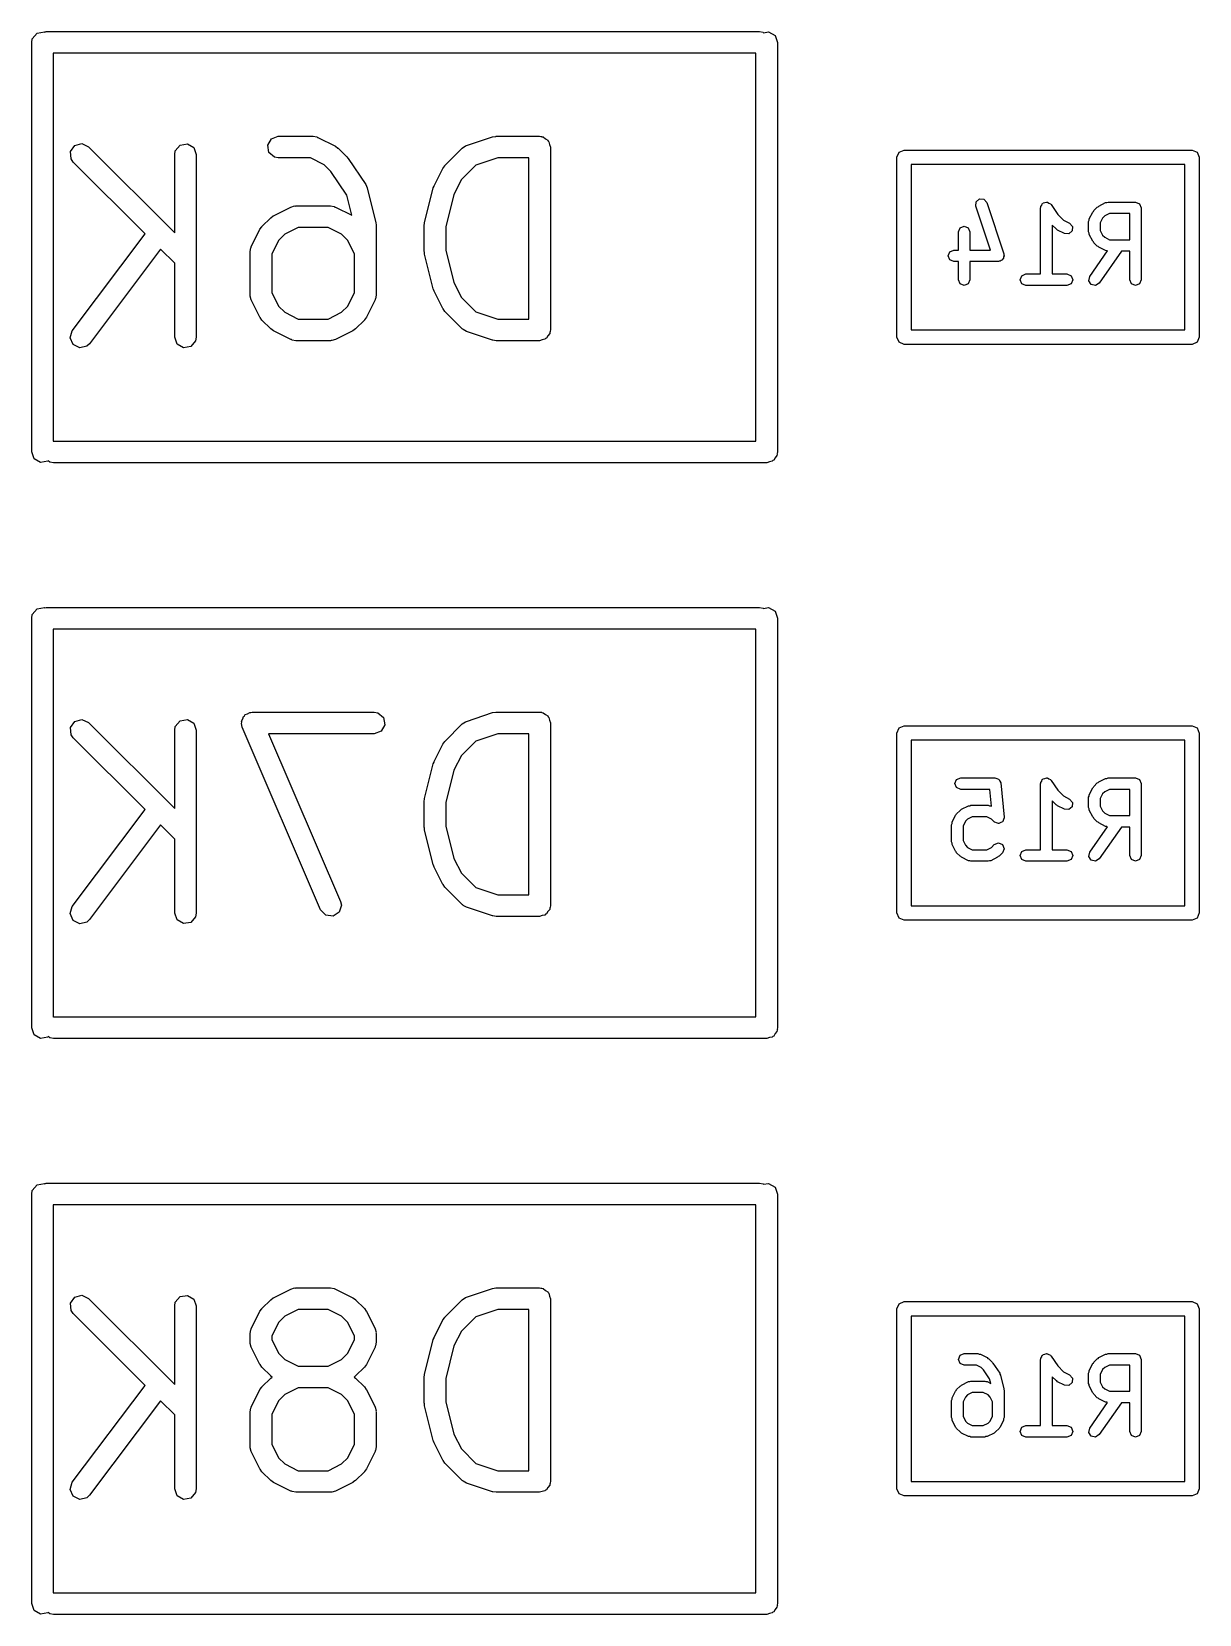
# Model space of a CAD drawing. Extents: x 0.05 to 3.09, y 0.38 to 2.47.
# Drawn here: x 0.048 to 0.3673, y 0.7899 to 1.2227 of the extents above; entities that cross this region are included whole.
import ezdxf

# ---------------------------------------------------------------- set-up
doc = ezdxf.new("R2010")
doc.units = 0
doc.header["$MEASUREMENT"] = 0
doc.layers.add('BLACK', color=7, linetype='CONTINUOUS')

msp = doc.modelspace()

# ---------------------------------------------------------------- linework, layer by layer
at = {"layer": 'BLACK', "linetype": 'CONTINUOUS'}
for p, q in [((0.048047, 1.21978), (0.048225, 1.22079)), ((0.048225, 1.22079), (0.049524, 1.22234)), ((0.049524, 1.22234), (0.051513, 1.22269)), ((0.051513, 1.22269), (0.051653, 1.22261)), ((0.051653, 1.22261), (0.052, 1.22273)), ((0.052, 1.22273), (0.247, 1.22273)), ((0.247, 1.22273), (0.24801, 1.22255)), ((0.24801, 1.22255), (0.24814, 1.22245)), ((0.24814, 1.22245), (0.249513, 1.22269)), ((0.249513, 1.22269), (0.251262, 1.22168)), ((0.251262, 1.22168), (0.251953, 1.21978)), ((0.048047, 1.10778), (0.048047, 1.21978)), ((0.053953, 1.21683), (0.053953, 1.11072)), ((0.246047, 1.21683), (0.053953, 1.21683)), ((0.246047, 1.11073), (0.246047, 1.21683)), ((0.251953, 1.21978), (0.251953, 1.10778)), ((0.058672, 1.18992), (0.05983, 1.19158)), ((0.05983, 1.19158), (0.061781, 1.1921)), ((0.061781, 1.1921), (0.063612, 1.19125)), ((0.063612, 1.19125), (0.087142, 1.16772)), ((0.087321, 1.19017), (0.088619, 1.19172)), ((0.088619, 1.19172), (0.090608, 1.19207)), ((0.090608, 1.19207), (0.092357, 1.19106)), ((0.092357, 1.19106), (0.093048, 1.18916)), ((0.112568, 1.19167), (0.113578, 1.19342)), ((0.112919, 1.18968), (0.112568, 1.19167)), ((0.113578, 1.19342), (0.115476, 1.19411)), ((0.115476, 1.19411), (0.125, 1.19411)), ((0.125, 1.19411), (0.12601, 1.19394)), ((0.12601, 1.19394), (0.126145, 1.19382)), ((0.126145, 1.19382), (0.126321, 1.1938)), ((0.126321, 1.1938), (0.131082, 1.19142)), ((0.131082, 1.19142), (0.131791, 1.19089)), ((0.131791, 1.19089), (0.13185, 1.19087)), ((0.13185, 1.19087), (0.134231, 1.18849)), ((0.161007, 1.18611), (0.165769, 1.19087)), ((0.165769, 1.19087), (0.166609, 1.19146)), ((0.166609, 1.19146), (0.166785, 1.19147)), ((0.166785, 1.19147), (0.166923, 1.19158)), ((0.166923, 1.19158), (0.174066, 1.19396)), ((0.174066, 1.19396), (0.174939, 1.19409)), ((0.174939, 1.19409), (0.175, 1.19411)), ((0.175, 1.19411), (0.186905, 1.19411)), ((0.186905, 1.19411), (0.187288, 1.19405)), ((0.187288, 1.19405), (0.187417, 1.19407)), ((0.187417, 1.19407), (0.187531, 1.194)), ((0.187531, 1.194), (0.187915, 1.19394)), ((0.187915, 1.19394), (0.188502, 1.19344)), ((0.188502, 1.19344), (0.189167, 1.19306)), ((0.189167, 1.19306), (0.189258, 1.19281)), ((0.189258, 1.19281), (0.189462, 1.19264)), ((0.189462, 1.19264), (0.189595, 1.19188)), ((0.189595, 1.19188), (0.189857, 1.19116)), ((0.189857, 1.19116), (0.189857, 1.14116)), ((0.058848, 1.18791), (0.058672, 1.18992)), ((0.059436, 1.18707), (0.058848, 1.18791)), ((0.079054, 1.16745), (0.059436, 1.18707)), ((0.087142, 1.18916), (0.087321, 1.19017)), ((0.087142, 1.16772), (0.087142, 1.18916)), ((0.093048, 1.18916), (0.093048, 1.13916)), ((0.114466, 1.18839), (0.112919, 1.18968)), ((0.115476, 1.18821), (0.114466, 1.18839)), ((0.124303, 1.18821), (0.115476, 1.18821)), ((0.128013, 1.18635), (0.124303, 1.18821)), ((0.129848, 1.18452), (0.128013, 1.18635)), ((0.134231, 1.18849), (0.134489, 1.18812)), ((0.134489, 1.18812), (0.1346, 1.18804)), ((0.1346, 1.18804), (0.139362, 1.18089)), ((0.160454, 1.18534), (0.16098, 1.18605)), ((0.16098, 1.18605), (0.161007, 1.18611)), ((0.169452, 1.1862), (0.165522, 1.18227)), ((0.175479, 1.18821), (0.169452, 1.1862)), ((0.183952, 1.18821), (0.175479, 1.18821)), ((0.183952, 1.14411), (0.183952, 1.18821)), ((0.284587, 1.18839), (0.285163, 1.18978)), ((0.284587, 1.13917), (0.284587, 1.18839)), ((0.285163, 1.18978), (0.286555, 1.19035)), ((0.286555, 1.19035), (0.365295, 1.19035)), ((0.288524, 1.18642), (0.288524, 1.14114)), ((0.363327, 1.18642), (0.288524, 1.18642)), ((0.363327, 1.14114), (0.363327, 1.18642)), ((0.365295, 1.19035), (0.366687, 1.18978)), ((0.366687, 1.18978), (0.367264, 1.18839)), ((0.367264, 1.18839), (0.367264, 1.13917)), ((0.134164, 1.17804), (0.129848, 1.18452)), ((0.158073, 1.18058), (0.160454, 1.18534)), ((0.165522, 1.18227), (0.1635, 1.17823)), ((0.135544, 1.17252), (0.134164, 1.17804)), ((0.139362, 1.18089), (0.13976, 1.17999)), ((0.13976, 1.17999), (0.139769, 1.17997)), ((0.139769, 1.17997), (0.14215, 1.17045)), ((0.155469, 1.17045), (0.15785, 1.17997)), ((0.15785, 1.17997), (0.158057, 1.18044)), ((0.158057, 1.18044), (0.158073, 1.18058)), ((0.1635, 1.17823), (0.161286, 1.16937)), ((0.114156, 1.17237), (0.118918, 1.17475)), ((0.118918, 1.17475), (0.1199, 1.17505)), ((0.1199, 1.17505), (0.120072, 1.17501)), ((0.120072, 1.17501), (0.120238, 1.17507)), ((0.120238, 1.17507), (0.129762, 1.17507)), ((0.129762, 1.17507), (0.130772, 1.17489)), ((0.130772, 1.17489), (0.130907, 1.17477)), ((0.130907, 1.17477), (0.131082, 1.17475)), ((0.131082, 1.17475), (0.135544, 1.17252)), ((0.306152, 1.175), (0.306238, 1.1762)), ((0.310148, 1.16301), (0.306152, 1.175)), ((0.306238, 1.1762), (0.307148, 1.17699)), ((0.307148, 1.17699), (0.30835, 1.17691)), ((0.30835, 1.17691), (0.30914, 1.17599)), ((0.30914, 1.17599), (0.313827, 1.16193)), ((0.323882, 1.17456), (0.323944, 1.17471)), ((0.323882, 1.15645), (0.323882, 1.17456)), ((0.323912, 1.17487), (0.324167, 1.17525)), ((0.323944, 1.17471), (0.323912, 1.17487)), ((0.324167, 1.17525), (0.324343, 1.17567)), ((0.324343, 1.17567), (0.324493, 1.17574)), ((0.324493, 1.17574), (0.324583, 1.17587)), ((0.324583, 1.17587), (0.325033, 1.17596)), ((0.325033, 1.17596), (0.325456, 1.17613)), ((0.325456, 1.17613), (0.325606, 1.17607)), ((0.325606, 1.17607), (0.325765, 1.1761)), ((0.325765, 1.1761), (0.326146, 1.17585)), ((0.326146, 1.17585), (0.32657, 1.17567)), ((0.32657, 1.17567), (0.326632, 1.17552)), ((0.326632, 1.17552), (0.326767, 1.17543)), ((0.326767, 1.17543), (0.328555, 1.17275)), ((0.337171, 1.17151), (0.338109, 1.17339)), ((0.338109, 1.17339), (0.338305, 1.17356)), ((0.338305, 1.17356), (0.338404, 1.1738)), ((0.338404, 1.1738), (0.339341, 1.17474)), ((0.339341, 1.17474), (0.33958, 1.17483)), ((0.33958, 1.17483), (0.33975, 1.17503)), ((0.33975, 1.17503), (0.341625, 1.17597)), ((0.341625, 1.17597), (0.341991, 1.17599)), ((0.341991, 1.17599), (0.342329, 1.17613)), ((0.342329, 1.17613), (0.349828, 1.17613)), ((0.349828, 1.17613), (0.350942, 1.17567)), ((0.350942, 1.17567), (0.351403, 1.17456)), ((0.351403, 1.17456), (0.351403, 1.15487)), ((0.110454, 1.16867), (0.11098, 1.16938)), ((0.11098, 1.16938), (0.111007, 1.16944)), ((0.111007, 1.16944), (0.113388, 1.17182)), ((0.113388, 1.17182), (0.114111, 1.17233)), ((0.114111, 1.17233), (0.114156, 1.17237)), ((0.120935, 1.16916), (0.117225, 1.16731)), ((0.129065, 1.16916), (0.120935, 1.16916)), ((0.132775, 1.16731), (0.129065, 1.16916)), ((0.14215, 1.17045), (0.142192, 1.16986)), ((0.142192, 1.16986), (0.142238, 1.16973)), ((0.142238, 1.16973), (0.142238, 1.15068)), ((0.155381, 1.16973), (0.155483, 1.17031)), ((0.155381, 1.16259), (0.155381, 1.16973)), ((0.155483, 1.17031), (0.155469, 1.17045)), ((0.161286, 1.16937), (0.161286, 1.16295)), ((0.301384, 1.168), (0.301846, 1.16911)), ((0.301846, 1.16911), (0.302959, 1.16957)), ((0.302959, 1.16957), (0.304073, 1.16911)), ((0.304073, 1.16911), (0.304534, 1.168)), ((0.328092, 1.16876), (0.327031, 1.16982)), ((0.327031, 1.16982), (0.327031, 1.15645)), ((0.328332, 1.16866), (0.328092, 1.16876)), ((0.328555, 1.17275), (0.330139, 1.17117)), ((0.330139, 1.17117), (0.331785, 1.17034)), ((0.331785, 1.17034), (0.332575, 1.16943)), ((0.332575, 1.16943), (0.332489, 1.16823)), ((0.337005, 1.17081), (0.337145, 1.17115)), ((0.337005, 1.168), (0.337005, 1.17081)), ((0.337145, 1.17115), (0.337171, 1.17151)), ((0.340812, 1.17175), (0.340155, 1.17044)), ((0.340155, 1.17044), (0.340155, 1.16837)), ((0.341387, 1.17233), (0.340812, 1.17175)), ((0.342701, 1.17298), (0.341387, 1.17233)), ((0.348254, 1.17298), (0.342701, 1.17298)), ((0.348254, 1.16582), (0.348254, 1.17298)), ((0.059162, 1.14093), (0.079054, 1.16745)), ((0.108073, 1.16391), (0.110454, 1.16867)), ((0.115522, 1.1656), (0.113667, 1.16189)), ((0.117225, 1.16731), (0.115522, 1.1656)), ((0.134478, 1.1656), (0.132775, 1.16731)), ((0.136333, 1.16189), (0.134478, 1.1656)), ((0.301384, 1.16301), (0.301384, 1.168)), ((0.304534, 1.168), (0.304534, 1.16301)), ((0.328502, 1.16846), (0.328332, 1.16866)), ((0.330376, 1.16753), (0.328502, 1.16846)), ((0.331579, 1.16744), (0.330376, 1.16753)), ((0.332489, 1.16823), (0.331579, 1.16744)), ((0.337145, 1.16766), (0.337005, 1.168)), ((0.337171, 1.16729), (0.337145, 1.16766)), ((0.338109, 1.16542), (0.337171, 1.16729)), ((0.338305, 1.16525), (0.338109, 1.16542)), ((0.338404, 1.16501), (0.338305, 1.16525)), ((0.339341, 1.16407), (0.338404, 1.16501)), ((0.340155, 1.16837), (0.340812, 1.16706)), ((0.340812, 1.16706), (0.341387, 1.16648)), ((0.341387, 1.16648), (0.342701, 1.16582)), ((0.342701, 1.16582), (0.348254, 1.16582)), ((0.083272, 1.16324), (0.063886, 1.13739)), ((0.087142, 1.15937), (0.083272, 1.16324)), ((0.107761, 1.16259), (0.10794, 1.1636)), ((0.107761, 1.15068), (0.107761, 1.16259)), ((0.10794, 1.1636), (0.108053, 1.16373)), ((0.108053, 1.16373), (0.108073, 1.16391)), ((0.113667, 1.16189), (0.113667, 1.15138)), ((0.136333, 1.15138), (0.136333, 1.16189)), ((0.155427, 1.16246), (0.155381, 1.16259)), ((0.155469, 1.16187), (0.155427, 1.16246)), ((0.15785, 1.15235), (0.155469, 1.16187)), ((0.161286, 1.16295), (0.1635, 1.1541)), ((0.298572, 1.16144), (0.299034, 1.16255)), ((0.299034, 1.16032), (0.298572, 1.16144)), ((0.299034, 1.16255), (0.300147, 1.16301)), ((0.300147, 1.15986), (0.299034, 1.16032)), ((0.300147, 1.16301), (0.301384, 1.16301)), ((0.304534, 1.16301), (0.310148, 1.16301)), ((0.313108, 1.16018), (0.312831, 1.15994)), ((0.313447, 1.16032), (0.313108, 1.16018)), ((0.313546, 1.16056), (0.313447, 1.16032)), ((0.313742, 1.16073), (0.313546, 1.16056)), ((0.313768, 1.1611), (0.313742, 1.16073)), ((0.313908, 1.16144), (0.313768, 1.1611)), ((0.313827, 1.16193), (0.313809, 1.16168)), ((0.313809, 1.16168), (0.313908, 1.16144)), ((0.33729, 1.15578), (0.342165, 1.16274)), ((0.33958, 1.16397), (0.339341, 1.16407)), ((0.33975, 1.16378), (0.33958, 1.16397)), ((0.341625, 1.16284), (0.33975, 1.16378)), ((0.345961, 1.16267), (0.33987, 1.15397)), ((0.341991, 1.16281), (0.341625, 1.16284)), ((0.342165, 1.16274), (0.341991, 1.16281)), ((0.348254, 1.16267), (0.345961, 1.16267)), ((0.348254, 1.15487), (0.348254, 1.16267)), ((0.087142, 1.13916), (0.087142, 1.15937)), ((0.301384, 1.15986), (0.300147, 1.15986)), ((0.301384, 1.15487), (0.301384, 1.15986)), ((0.312333, 1.15986), (0.304534, 1.15986)), ((0.304534, 1.15986), (0.304534, 1.15487)), ((0.312573, 1.15996), (0.312333, 1.15986)), ((0.312831, 1.15994), (0.312573, 1.15996)), ((0.318257, 1.15487), (0.318719, 1.15599)), ((0.318719, 1.15599), (0.319832, 1.15645)), ((0.319832, 1.15645), (0.323882, 1.15645)), ((0.327031, 1.15645), (0.331081, 1.15645)), ((0.331081, 1.15645), (0.332194, 1.15599)), ((0.332194, 1.15599), (0.332656, 1.15487)), ((0.337029, 1.1546), (0.33729, 1.15578)), ((0.157928, 1.15223), (0.15785, 1.15235)), ((0.158073, 1.15174), (0.157928, 1.15223)), ((0.160454, 1.14698), (0.158073, 1.15174)), ((0.1635, 1.1541), (0.165522, 1.15005)), ((0.301846, 1.15376), (0.301384, 1.15487)), ((0.302959, 1.1533), (0.301846, 1.15376)), ((0.304073, 1.15376), (0.302959, 1.1533)), ((0.304534, 1.15487), (0.304073, 1.15376)), ((0.318719, 1.15376), (0.318257, 1.15487)), ((0.319832, 1.1533), (0.318719, 1.15376)), ((0.331081, 1.1533), (0.319832, 1.1533)), ((0.332194, 1.15376), (0.331081, 1.1533)), ((0.332656, 1.15487), (0.332194, 1.15376)), ((0.337677, 1.15358), (0.337029, 1.1546)), ((0.338854, 1.15332), (0.337677, 1.15358)), ((0.33987, 1.15397), (0.338854, 1.15332)), ((0.348715, 1.15376), (0.348254, 1.15487)), ((0.349828, 1.1533), (0.348715, 1.15376)), ((0.350942, 1.15376), (0.349828, 1.1533)), ((0.351403, 1.15487), (0.350942, 1.15376)), ((0.107822, 1.15052), (0.107761, 1.15068)), ((0.107781, 1.15035), (0.107822, 1.15052)), ((0.108073, 1.14936), (0.107781, 1.15035)), ((0.110454, 1.1446), (0.108073, 1.14936)), ((0.113667, 1.15138), (0.115522, 1.14767)), ((0.115522, 1.14767), (0.117225, 1.14597)), ((0.132775, 1.14597), (0.134478, 1.14767)), ((0.134478, 1.14767), (0.136333, 1.15138)), ((0.141927, 1.14936), (0.139546, 1.1446)), ((0.141947, 1.14954), (0.141927, 1.14936)), ((0.14206, 1.14967), (0.141947, 1.14954)), ((0.142238, 1.15068), (0.14206, 1.14967)), ((0.165522, 1.15005), (0.169452, 1.14612)), ((0.110501, 1.14456), (0.110454, 1.1446)), ((0.111007, 1.14383), (0.110501, 1.14456)), ((0.113388, 1.14145), (0.111007, 1.14383)), ((0.117225, 1.14597), (0.120935, 1.14411)), ((0.120935, 1.14411), (0.129065, 1.14411)), ((0.129065, 1.14411), (0.132775, 1.14597)), ((0.138993, 1.14383), (0.136612, 1.14145)), ((0.13902, 1.14389), (0.138993, 1.14383)), ((0.139546, 1.1446), (0.13902, 1.14389)), ((0.160501, 1.14694), (0.160454, 1.14698)), ((0.161007, 1.14622), (0.160501, 1.14694)), ((0.165769, 1.14145), (0.161007, 1.14622)), ((0.169452, 1.14612), (0.175479, 1.14411)), ((0.175479, 1.14411), (0.183952, 1.14411)), ((0.058575, 1.139), (0.059162, 1.14093)), ((0.059369, 1.13714), (0.058575, 1.139)), ((0.087833, 1.13726), (0.087142, 1.13916)), ((0.093048, 1.13916), (0.09287, 1.13815)), ((0.113447, 1.14143), (0.113388, 1.14145)), ((0.114156, 1.1409), (0.113447, 1.14143)), ((0.118918, 1.13852), (0.114156, 1.1409)), ((0.119093, 1.1385), (0.118918, 1.13852)), ((0.119228, 1.13839), (0.119093, 1.1385)), ((0.131082, 1.13852), (0.130099, 1.13823)), ((0.135844, 1.1409), (0.131082, 1.13852)), ((0.135889, 1.14095), (0.135844, 1.1409)), ((0.136612, 1.14145), (0.135889, 1.14095)), ((0.165929, 1.14138), (0.165769, 1.14145)), ((0.166022, 1.14123), (0.165929, 1.14138)), ((0.166923, 1.14074), (0.166022, 1.14123)), ((0.174066, 1.13836), (0.166923, 1.14074)), ((0.187626, 1.13847), (0.186905, 1.13821)), ((0.188381, 1.1386), (0.187626, 1.13847)), ((0.188552, 1.13881), (0.188381, 1.1386)), ((0.188803, 1.1389), (0.188552, 1.13881)), ((0.189186, 1.13956), (0.188803, 1.1389)), ((0.189679, 1.14015), (0.189186, 1.13956)), ((0.189747, 1.14053), (0.189679, 1.14015)), ((0.189813, 1.14065), (0.189747, 1.14053)), ((0.189857, 1.14116), (0.18979, 1.14078)), ((0.18979, 1.14078), (0.189813, 1.14065)), ((0.285163, 1.13778), (0.284587, 1.13917)), ((0.288524, 1.14114), (0.363327, 1.14114)), ((0.367264, 1.13917), (0.366687, 1.13778)), ((0.061171, 1.13623), (0.059369, 1.13714)), ((0.063138, 1.13669), (0.061171, 1.13623)), ((0.063886, 1.13739), (0.063138, 1.13669)), ((0.089582, 1.13625), (0.087833, 1.13726)), ((0.091572, 1.1366), (0.089582, 1.13625)), ((0.09287, 1.13815), (0.091572, 1.1366)), ((0.120238, 1.13821), (0.119228, 1.13839)), ((0.129762, 1.13821), (0.120238, 1.13821)), ((0.129928, 1.13827), (0.129762, 1.13821)), ((0.130099, 1.13823), (0.129928, 1.13827)), ((0.174131, 1.13836), (0.174066, 1.13836)), ((0.175, 1.13821), (0.174131, 1.13836)), ((0.186905, 1.13821), (0.175, 1.13821)), ((0.286555, 1.1372), (0.285163, 1.13778)), ((0.365295, 1.1372), (0.286555, 1.1372)), ((0.366687, 1.13778), (0.365295, 1.1372)), ((0.053953, 1.11072), (0.054, 1.11073)), ((0.054, 1.11073), (0.246047, 1.11073)), ((0.048738, 1.10588), (0.048047, 1.10778)), ((0.050487, 1.10487), (0.048738, 1.10588)), ((0.052476, 1.10522), (0.050487, 1.10487)), ((0.052582, 1.10535), (0.052476, 1.10522)), ((0.05299, 1.105), (0.052582, 1.10535)), ((0.054, 1.10483), (0.05299, 1.105)), ((0.249, 1.10483), (0.054, 1.10483)), ((0.249721, 1.10509), (0.249, 1.10483)), ((0.250476, 1.10522), (0.249721, 1.10509)), ((0.250648, 1.10543), (0.250476, 1.10522)), ((0.250898, 1.10552), (0.250648, 1.10543)), ((0.251282, 1.10618), (0.250898, 1.10552)), ((0.251775, 1.10677), (0.251282, 1.10618)), ((0.251842, 1.10715), (0.251775, 1.10677)), ((0.251908, 1.10727), (0.251842, 1.10715)), ((0.251953, 1.10778), (0.251885, 1.1074)), ((0.251885, 1.1074), (0.251908, 1.10727)), ((0.048225, 1.06331), (0.049524, 1.06486)), ((0.049524, 1.06486), (0.051513, 1.06521)), ((0.051513, 1.06521), (0.051653, 1.06513)), ((0.051653, 1.06513), (0.052, 1.06525)), ((0.052, 1.06525), (0.247, 1.06525)), ((0.247, 1.06525), (0.24801, 1.06507)), ((0.24801, 1.06507), (0.24814, 1.06496)), ((0.24814, 1.06496), (0.249513, 1.06521)), ((0.249513, 1.06521), (0.251262, 1.0642)), ((0.048047, 1.0623), (0.048225, 1.06331)), ((0.048047, 0.950299), (0.048047, 1.0623)), ((0.251262, 1.0642), (0.251953, 1.0623)), ((0.251953, 1.0623), (0.251953, 0.950299)), ((0.053953, 1.05935), (0.053953, 0.953235)), ((0.246047, 1.05935), (0.053953, 1.05935)), ((0.246047, 0.953252), (0.246047, 1.05935)), ((0.05983, 1.0341), (0.061781, 1.03462)), ((0.061781, 1.03462), (0.063612, 1.03377)), ((0.088619, 1.03424), (0.090608, 1.03459)), ((0.090608, 1.03459), (0.092357, 1.03358)), ((0.105425, 1.03419), (0.10577, 1.03479)), ((0.10577, 1.03479), (0.105969, 1.03545)), ((0.105969, 1.03545), (0.106261, 1.03564)), ((0.106261, 1.03564), (0.106435, 1.03594)), ((0.106435, 1.03594), (0.107083, 1.03618)), ((0.107083, 1.03618), (0.107659, 1.03655)), ((0.107659, 1.03655), (0.108006, 1.03651)), ((0.108006, 1.03651), (0.108333, 1.03663)), ((0.108333, 1.03663), (0.141667, 1.03663)), ((0.141667, 1.03663), (0.142677, 1.03645)), ((0.142677, 1.03645), (0.144224, 1.03516)), ((0.144224, 1.03516), (0.144575, 1.03317)), ((0.166923, 1.0341), (0.174066, 1.03648)), ((0.174066, 1.03648), (0.174939, 1.03661)), ((0.174939, 1.03661), (0.175, 1.03663)), ((0.175, 1.03663), (0.186905, 1.03663)), ((0.186905, 1.03663), (0.187288, 1.03657)), ((0.187288, 1.03657), (0.187417, 1.03659)), ((0.187417, 1.03659), (0.187531, 1.03652)), ((0.187531, 1.03652), (0.187915, 1.03645)), ((0.187915, 1.03645), (0.188502, 1.03596)), ((0.188502, 1.03596), (0.189167, 1.03558)), ((0.189167, 1.03558), (0.189258, 1.03533)), ((0.189258, 1.03533), (0.189462, 1.03516)), ((0.189462, 1.03516), (0.189595, 1.0344)), ((0.058672, 1.03244), (0.05983, 1.0341)), ((0.058848, 1.03043), (0.058672, 1.03244)), ((0.059436, 1.02959), (0.058848, 1.03043)), ((0.063612, 1.03377), (0.087142, 1.01024)), ((0.087142, 1.03168), (0.087321, 1.03269)), ((0.087142, 1.01024), (0.087142, 1.03168)), ((0.087321, 1.03269), (0.088619, 1.03424)), ((0.092357, 1.03358), (0.093048, 1.03168)), ((0.093048, 1.03168), (0.093048, 0.98168)), ((0.105385, 1.03352), (0.105486, 1.03385)), ((0.105619, 1.03252), (0.105385, 1.03352)), ((0.105486, 1.03385), (0.105425, 1.03419)), ((0.127048, 0.982517), (0.105619, 1.03252)), ((0.141667, 1.03073), (0.112811, 1.03073)), ((0.112811, 1.03073), (0.132476, 0.984843)), ((0.143565, 1.03142), (0.141667, 1.03073)), ((0.144575, 1.03317), (0.143565, 1.03142)), ((0.161007, 1.02863), (0.165769, 1.03339)), ((0.165769, 1.03339), (0.166609, 1.03398)), ((0.166609, 1.03398), (0.166785, 1.03399)), ((0.166785, 1.03399), (0.166923, 1.0341)), ((0.175479, 1.03073), (0.169452, 1.02872)), ((0.183952, 1.03073), (0.175479, 1.03073)), ((0.183952, 0.986633), (0.183952, 1.03073)), ((0.189595, 1.0344), (0.189857, 1.03368)), ((0.189857, 1.03368), (0.189857, 0.98368)), ((0.284587, 1.03091), (0.285163, 1.0323)), ((0.284587, 0.981693), (0.284587, 1.03091)), ((0.285163, 1.0323), (0.286555, 1.03287)), ((0.286555, 1.03287), (0.365295, 1.03287)), ((0.365295, 1.03287), (0.366687, 1.0323)), ((0.366687, 1.0323), (0.367264, 1.03091)), ((0.367264, 1.03091), (0.367264, 0.981693)), ((0.079054, 1.00997), (0.059436, 1.02959)), ((0.158073, 1.0231), (0.160454, 1.02786)), ((0.160454, 1.02786), (0.16098, 1.02857)), ((0.16098, 1.02857), (0.161007, 1.02863)), ((0.169452, 1.02872), (0.165522, 1.02479)), ((0.288524, 1.02894), (0.288524, 0.983661)), ((0.363327, 1.02894), (0.288524, 1.02894)), ((0.363327, 0.983661), (0.363327, 1.02894)), ((0.155469, 1.01297), (0.15785, 1.02249)), ((0.15785, 1.02249), (0.158057, 1.02296)), ((0.158057, 1.02296), (0.158073, 1.0231)), ((0.165522, 1.02479), (0.1635, 1.02074)), ((0.1635, 1.02074), (0.161286, 1.01189)), ((0.300447, 1.01708), (0.300908, 1.01819)), ((0.300908, 1.01819), (0.302022, 1.01865)), ((0.302022, 1.01865), (0.311396, 1.01865)), ((0.311396, 1.01865), (0.311886, 1.01845)), ((0.311886, 1.01845), (0.312393, 1.0183)), ((0.312393, 1.0183), (0.312432, 1.01822)), ((0.312432, 1.01822), (0.312509, 1.01819)), ((0.312509, 1.01819), (0.312712, 1.0177)), ((0.312712, 1.0177), (0.312963, 1.01724)), ((0.312963, 1.01724), (0.3139, 1.00786)), ((0.323912, 1.01739), (0.324167, 1.01777)), ((0.323944, 1.01723), (0.323912, 1.01739)), ((0.324167, 1.01777), (0.324343, 1.01819)), ((0.324343, 1.01819), (0.324493, 1.01825)), ((0.324493, 1.01825), (0.324583, 1.01839)), ((0.324583, 1.01839), (0.325033, 1.01848)), ((0.325033, 1.01848), (0.325456, 1.01865)), ((0.325456, 1.01865), (0.325606, 1.01859)), ((0.325606, 1.01859), (0.325765, 1.01862)), ((0.325765, 1.01862), (0.326146, 1.01837)), ((0.326146, 1.01837), (0.32657, 1.01819)), ((0.32657, 1.01819), (0.326632, 1.01804)), ((0.326632, 1.01804), (0.326767, 1.01795)), ((0.326767, 1.01795), (0.328555, 1.01527)), ((0.338404, 1.01632), (0.339341, 1.01726)), ((0.339341, 1.01726), (0.33958, 1.01735)), ((0.33958, 1.01735), (0.33975, 1.01755)), ((0.33975, 1.01755), (0.341625, 1.01849)), ((0.341625, 1.01849), (0.341991, 1.01851)), ((0.341991, 1.01851), (0.342329, 1.01865)), ((0.342329, 1.01865), (0.349828, 1.01865)), ((0.349828, 1.01865), (0.350942, 1.01819)), ((0.350942, 1.01819), (0.351403, 1.01708)), ((0.155483, 1.01283), (0.155469, 1.01297)), ((0.300908, 1.01597), (0.300447, 1.01708)), ((0.302022, 1.0155), (0.300908, 1.01597)), ((0.309971, 1.0155), (0.302022, 1.0155)), ((0.310432, 1.01089), (0.309971, 1.0155)), ((0.323882, 1.01708), (0.323944, 1.01723)), ((0.323882, 0.998969), (0.323882, 1.01708)), ((0.328555, 1.01527), (0.330139, 1.01369)), ((0.330139, 1.01369), (0.331785, 1.01286)), ((0.337005, 1.01333), (0.337145, 1.01367)), ((0.337005, 1.01052), (0.337005, 1.01333)), ((0.337145, 1.01367), (0.337171, 1.01403)), ((0.337171, 1.01403), (0.338109, 1.01591)), ((0.338109, 1.01591), (0.338305, 1.01608)), ((0.338305, 1.01608), (0.338404, 1.01632)), ((0.340812, 1.01427), (0.340155, 1.01296)), ((0.340155, 1.01296), (0.340155, 1.01089)), ((0.341387, 1.01485), (0.340812, 1.01427)), ((0.342701, 1.0155), (0.341387, 1.01485)), ((0.348254, 1.0155), (0.342701, 1.0155)), ((0.348254, 1.00834), (0.348254, 1.0155)), ((0.351403, 1.01708), (0.351403, 0.997394)), ((0.059162, 0.983452), (0.079054, 1.00997)), ((0.155381, 1.01225), (0.155483, 1.01283)), ((0.155381, 1.00511), (0.155381, 1.01225)), ((0.161286, 1.01189), (0.161286, 1.00547)), ((0.300613, 1.00841), (0.300809, 1.00858)), ((0.300809, 1.00858), (0.300908, 1.00882)), ((0.300908, 1.00882), (0.301846, 1.00976)), ((0.301846, 1.00976), (0.302085, 1.00986)), ((0.302085, 1.00986), (0.302255, 1.01005)), ((0.302255, 1.01005), (0.30413, 1.01099)), ((0.30413, 1.01099), (0.304495, 1.01101)), ((0.304495, 1.01101), (0.304834, 1.01115)), ((0.304834, 1.01115), (0.309521, 1.01115)), ((0.309521, 1.01115), (0.30986, 1.01101)), ((0.30986, 1.01101), (0.310225, 1.01099)), ((0.310225, 1.01099), (0.310432, 1.01089)), ((0.328092, 1.01128), (0.327031, 1.01234)), ((0.327031, 1.01234), (0.327031, 0.998969)), ((0.328332, 1.01118), (0.328092, 1.01128)), ((0.328502, 1.01098), (0.328332, 1.01118)), ((0.330376, 1.01005), (0.328502, 1.01098)), ((0.331579, 1.00996), (0.330376, 1.01005)), ((0.332489, 1.01075), (0.331579, 1.00996)), ((0.331785, 1.01286), (0.332575, 1.01195)), ((0.332575, 1.01195), (0.332489, 1.01075)), ((0.337145, 1.01018), (0.337005, 1.01052)), ((0.337171, 1.00981), (0.337145, 1.01018)), ((0.338109, 1.00794), (0.337171, 1.00981)), ((0.340155, 1.01089), (0.340812, 1.00958)), ((0.340812, 1.00958), (0.341387, 1.009)), ((0.341387, 1.009), (0.342701, 1.00834)), ((0.083272, 1.00576), (0.063886, 0.979909)), ((0.087142, 1.00189), (0.083272, 1.00576)), ((0.155427, 1.00498), (0.155381, 1.00511)), ((0.155469, 1.00439), (0.155427, 1.00498)), ((0.15785, 0.994869), (0.155469, 1.00439)), ((0.161286, 1.00547), (0.1635, 0.996616)), ((0.29951, 1.00583), (0.29965, 1.00617)), ((0.29951, 1.00114), (0.29951, 1.00583)), ((0.29965, 1.00617), (0.299676, 1.00653)), ((0.299676, 1.00653), (0.300613, 1.00841)), ((0.303316, 1.00677), (0.302659, 1.00546)), ((0.302659, 1.00546), (0.302659, 1.00152)), ((0.303892, 1.00735), (0.303316, 1.00677)), ((0.305206, 1.00801), (0.303892, 1.00735)), ((0.309149, 1.00801), (0.305206, 1.00801)), ((0.310463, 1.00735), (0.309149, 1.00801)), ((0.31122, 1.00659), (0.310463, 1.00735)), ((0.311297, 1.00656), (0.31122, 1.00659)), ((0.311336, 1.00649), (0.311297, 1.00656)), ((0.311843, 1.00633), (0.311336, 1.00649)), ((0.312333, 1.00613), (0.311843, 1.00633)), ((0.31241, 1.00616), (0.312333, 1.00613)), ((0.31249, 1.00614), (0.31241, 1.00616)), ((0.312957, 1.00639), (0.31249, 1.00614)), ((0.313447, 1.00659), (0.312957, 1.00639)), ((0.313479, 1.00667), (0.313447, 1.00659)), ((0.313552, 1.00671), (0.313479, 1.00667)), ((0.313705, 1.00722), (0.313552, 1.00671)), ((0.313908, 1.00771), (0.313705, 1.00722)), ((0.3139, 1.00786), (0.313876, 1.00778)), ((0.313876, 1.00778), (0.313908, 1.00771)), ((0.33729, 0.998297), (0.342165, 1.00526)), ((0.338305, 1.00777), (0.338109, 1.00794)), ((0.338404, 1.00753), (0.338305, 1.00777)), ((0.339341, 1.00659), (0.338404, 1.00753)), ((0.33958, 1.00649), (0.339341, 1.00659)), ((0.33975, 1.0063), (0.33958, 1.00649)), ((0.341625, 1.00536), (0.33975, 1.0063)), ((0.345961, 1.00519), (0.33987, 0.996491)), ((0.341991, 1.00533), (0.341625, 1.00536)), ((0.342165, 1.00526), (0.341991, 1.00533)), ((0.342701, 1.00834), (0.348254, 1.00834)), ((0.348254, 1.00519), (0.345961, 1.00519)), ((0.348254, 0.997394), (0.348254, 1.00519)), ((0.087142, 0.98168), (0.087142, 1.00189)), ((0.29965, 1.0008), (0.29951, 1.00114)), ((0.299676, 1.00044), (0.29965, 1.0008)), ((0.300613, 0.998565), (0.299676, 1.00044)), ((0.302659, 1.00152), (0.303316, 1.0002)), ((0.303316, 1.0002), (0.303892, 0.999626)), ((0.310463, 0.999626), (0.31122, 1.00038)), ((0.31122, 1.00038), (0.312333, 1.00084)), ((0.312333, 1.00084), (0.313447, 1.00038)), ((0.313447, 1.00038), (0.313908, 0.999269)), ((0.1635, 0.996616), (0.165522, 0.992572)), ((0.300809, 0.998395), (0.300613, 0.998565)), ((0.300908, 0.998155), (0.300809, 0.998395)), ((0.301846, 0.997218), (0.300908, 0.998155)), ((0.302085, 0.997119), (0.301846, 0.997218)), ((0.302255, 0.996923), (0.302085, 0.997119)), ((0.30413, 0.995986), (0.302255, 0.996923)), ((0.303892, 0.999626), (0.305206, 0.998969)), ((0.304495, 0.99596), (0.30413, 0.995986)), ((0.304834, 0.995819), (0.304495, 0.99596)), ((0.309521, 0.995819), (0.304834, 0.995819)), ((0.305206, 0.998969), (0.309149, 0.998969)), ((0.309149, 0.998969), (0.310463, 0.999626)), ((0.30986, 0.99596), (0.309521, 0.995819)), ((0.310225, 0.995986), (0.30986, 0.99596)), ((0.3121, 0.996923), (0.310225, 0.995986)), ((0.31227, 0.997119), (0.3121, 0.996923)), ((0.312509, 0.997218), (0.31227, 0.997119)), ((0.313447, 0.998155), (0.312509, 0.997218)), ((0.313908, 0.999269), (0.313447, 0.998155)), ((0.318257, 0.997394), (0.318719, 0.998508)), ((0.318719, 0.996281), (0.318257, 0.997394)), ((0.318719, 0.998508), (0.319832, 0.998969)), ((0.319832, 0.995819), (0.318719, 0.996281)), ((0.319832, 0.998969), (0.323882, 0.998969)), ((0.331081, 0.995819), (0.319832, 0.995819)), ((0.327031, 0.998969), (0.331081, 0.998969)), ((0.331081, 0.998969), (0.332194, 0.998508)), ((0.332194, 0.996281), (0.331081, 0.995819)), ((0.332194, 0.998508), (0.332656, 0.997394)), ((0.332656, 0.997394), (0.332194, 0.996281)), ((0.337029, 0.99712), (0.33729, 0.998297)), ((0.337677, 0.996104), (0.337029, 0.99712)), ((0.338854, 0.995843), (0.337677, 0.996104)), ((0.33987, 0.996491), (0.338854, 0.995843)), ((0.348715, 0.996281), (0.348254, 0.997394)), ((0.349828, 0.995819), (0.348715, 0.996281)), ((0.350942, 0.996281), (0.349828, 0.995819)), ((0.351403, 0.997394), (0.350942, 0.996281)), ((0.157928, 0.994753), (0.15785, 0.994869)), ((0.158073, 0.994264), (0.157928, 0.994753)), ((0.160454, 0.989503), (0.158073, 0.994264)), ((0.165522, 0.992572), (0.169452, 0.988642)), ((0.160501, 0.989458), (0.160454, 0.989503)), ((0.161007, 0.988735), (0.160501, 0.989458)), ((0.165769, 0.983973), (0.161007, 0.988735)), ((0.169452, 0.988642), (0.175479, 0.986633)), ((0.058575, 0.981519), (0.059162, 0.983452)), ((0.13271, 0.983845), (0.132126, 0.981911)), ((0.132476, 0.984843), (0.13271, 0.983845)), ((0.165929, 0.983899), (0.165769, 0.983973)), ((0.166022, 0.983748), (0.165929, 0.983899)), ((0.166923, 0.98326), (0.166022, 0.983748)), ((0.174066, 0.980879), (0.166923, 0.98326)), ((0.175479, 0.986633), (0.183952, 0.986633)), ((0.189679, 0.98267), (0.189186, 0.982083)), ((0.189747, 0.983054), (0.189679, 0.98267)), ((0.189813, 0.983167), (0.189747, 0.983054)), ((0.189857, 0.98368), (0.18979, 0.983297)), ((0.18979, 0.983297), (0.189813, 0.983167)), ((0.288524, 0.983661), (0.363327, 0.983661)), ((0.059369, 0.979662), (0.058575, 0.981519)), ((0.061171, 0.978749), (0.059369, 0.979662)), ((0.063138, 0.979207), (0.061171, 0.978749)), ((0.063886, 0.979909), (0.063138, 0.979207)), ((0.087833, 0.979782), (0.087142, 0.98168)), ((0.089582, 0.978772), (0.087833, 0.979782)), ((0.091572, 0.979123), (0.089582, 0.978772)), ((0.09287, 0.98067), (0.091572, 0.979123)), ((0.093048, 0.98168), (0.09287, 0.98067)), ((0.128431, 0.981045), (0.127048, 0.982517)), ((0.130436, 0.980805), (0.128431, 0.981045)), ((0.132126, 0.981911), (0.130436, 0.980805)), ((0.174131, 0.980881), (0.174066, 0.980879)), ((0.175, 0.980727), (0.174131, 0.980881)), ((0.186905, 0.980727), (0.175, 0.980727)), ((0.187626, 0.98099), (0.186905, 0.980727)), ((0.188381, 0.981123), (0.187626, 0.98099)), ((0.188552, 0.981327), (0.188381, 0.981123)), ((0.188803, 0.981418), (0.188552, 0.981327)), ((0.189186, 0.982083), (0.188803, 0.981418)), ((0.285163, 0.980301), (0.284587, 0.981693)), ((0.286555, 0.979724), (0.285163, 0.980301)), ((0.365295, 0.979724), (0.286555, 0.979724)), ((0.366687, 0.980301), (0.365295, 0.979724)), ((0.367264, 0.981693), (0.366687, 0.980301)), ((0.053953, 0.953235), (0.054, 0.953252)), ((0.054, 0.953252), (0.246047, 0.953252)), ((0.048738, 0.948401), (0.048047, 0.950299)), ((0.050487, 0.947391), (0.048738, 0.948401)), ((0.250898, 0.948037), (0.250648, 0.947946)), ((0.251282, 0.948702), (0.250898, 0.948037)), ((0.251775, 0.949289), (0.251282, 0.948702)), ((0.251842, 0.949673), (0.251775, 0.949289)), ((0.251908, 0.949786), (0.251842, 0.949673)), ((0.251953, 0.950299), (0.251885, 0.949916)), ((0.251885, 0.949916), (0.251908, 0.949786)), ((0.052476, 0.947742), (0.050487, 0.947391)), ((0.052582, 0.947867), (0.052476, 0.947742)), ((0.05299, 0.947525), (0.052582, 0.947867)), ((0.054, 0.947346), (0.05299, 0.947525)), ((0.249, 0.947346), (0.054, 0.947346)), ((0.249721, 0.947609), (0.249, 0.947346)), ((0.250476, 0.947742), (0.249721, 0.947609)), ((0.250648, 0.947946), (0.250476, 0.947742)), ((0.048047, 0.904819), (0.048225, 0.905829)), ((0.048047, 0.792819), (0.048047, 0.904819)), ((0.048225, 0.905829), (0.049524, 0.907376)), ((0.049524, 0.907376), (0.051513, 0.907727)), ((0.051513, 0.907727), (0.051653, 0.907646)), ((0.051653, 0.907646), (0.052, 0.907772)), ((0.052, 0.907772), (0.247, 0.907772)), ((0.247, 0.907772), (0.24801, 0.907594)), ((0.24801, 0.907594), (0.24814, 0.907485)), ((0.24814, 0.907485), (0.249513, 0.907727)), ((0.249513, 0.907727), (0.251262, 0.906717)), ((0.251262, 0.906717), (0.251953, 0.904819)), ((0.251953, 0.904819), (0.251953, 0.792819)), ((0.053953, 0.901866), (0.053953, 0.795754)), ((0.246047, 0.901866), (0.053953, 0.901866)), ((0.246047, 0.795772), (0.246047, 0.901866)), ((0.114156, 0.87646), (0.118918, 0.878841)), ((0.118918, 0.878841), (0.1199, 0.879133)), ((0.1199, 0.879133), (0.120072, 0.879092)), ((0.120072, 0.879092), (0.120238, 0.879153)), ((0.120238, 0.879153), (0.129762, 0.879153)), ((0.129762, 0.879153), (0.130772, 0.878975)), ((0.130772, 0.878975), (0.130907, 0.878861)), ((0.130907, 0.878861), (0.131082, 0.878841)), ((0.131082, 0.878841), (0.135844, 0.87646)), ((0.166923, 0.87662), (0.174066, 0.879001)), ((0.174066, 0.879001), (0.174939, 0.879131)), ((0.174939, 0.879131), (0.175, 0.879153)), ((0.175, 0.879153), (0.186905, 0.879153)), ((0.186905, 0.879153), (0.187288, 0.879085)), ((0.187288, 0.879085), (0.187417, 0.879108)), ((0.187417, 0.879108), (0.187531, 0.879042)), ((0.187531, 0.879042), (0.187915, 0.878975)), ((0.187915, 0.878975), (0.188502, 0.878481)), ((0.058672, 0.874964), (0.05983, 0.876619)), ((0.058848, 0.872952), (0.058672, 0.874964)), ((0.05983, 0.876619), (0.061781, 0.877141)), ((0.061781, 0.877141), (0.063612, 0.876288)), ((0.063612, 0.876288), (0.087142, 0.852757)), ((0.087142, 0.8742), (0.087321, 0.87521)), ((0.087321, 0.87521), (0.088619, 0.876757)), ((0.088619, 0.876757), (0.090608, 0.877108)), ((0.090608, 0.877108), (0.092357, 0.876098)), ((0.092357, 0.876098), (0.093048, 0.8742)), ((0.111007, 0.873526), (0.113388, 0.875907)), ((0.113388, 0.875907), (0.114111, 0.876413)), ((0.114111, 0.876413), (0.114156, 0.87646)), ((0.135844, 0.87646), (0.136553, 0.875934)), ((0.136553, 0.875934), (0.136612, 0.875907)), ((0.136612, 0.875907), (0.138993, 0.873526)), ((0.161007, 0.871145), (0.165769, 0.875907)), ((0.165769, 0.875907), (0.166609, 0.876495)), ((0.166609, 0.876495), (0.166785, 0.87651)), ((0.166785, 0.87651), (0.166923, 0.87662)), ((0.188502, 0.878481), (0.189167, 0.878098)), ((0.189167, 0.878098), (0.189258, 0.877848)), ((0.189258, 0.877848), (0.189462, 0.877676)), ((0.189462, 0.877676), (0.189595, 0.876921)), ((0.189595, 0.876921), (0.189857, 0.8762)), ((0.189857, 0.8762), (0.189857, 0.8262)), ((0.284587, 0.873425), (0.285163, 0.874817)), ((0.285163, 0.874817), (0.286555, 0.875394)), ((0.286555, 0.875394), (0.365295, 0.875394)), ((0.365295, 0.875394), (0.366687, 0.874817)), ((0.366687, 0.874817), (0.367264, 0.873425)), ((0.059436, 0.872112), (0.058848, 0.872952)), ((0.079054, 0.852494), (0.059436, 0.872112)), ((0.087142, 0.852757), (0.087142, 0.8742)), ((0.093048, 0.8742), (0.093048, 0.8242)), ((0.108073, 0.867997), (0.110454, 0.872759)), ((0.110454, 0.872759), (0.11098, 0.873468)), ((0.11098, 0.873468), (0.111007, 0.873526)), ((0.117225, 0.871392), (0.115522, 0.869689)), ((0.120935, 0.873247), (0.117225, 0.871392)), ((0.129065, 0.873247), (0.120935, 0.873247)), ((0.132775, 0.871392), (0.129065, 0.873247)), ((0.134478, 0.869689), (0.132775, 0.871392)), ((0.138993, 0.873526), (0.139499, 0.872803)), ((0.139499, 0.872803), (0.139546, 0.872758)), ((0.139546, 0.872758), (0.141927, 0.867997)), ((0.158073, 0.865616), (0.160454, 0.870378)), ((0.160454, 0.870378), (0.16098, 0.871087)), ((0.16098, 0.871087), (0.161007, 0.871145)), ((0.169452, 0.871238), (0.165522, 0.867308)), ((0.175479, 0.873247), (0.169452, 0.871238)), ((0.183952, 0.873247), (0.175479, 0.873247)), ((0.183952, 0.829153), (0.183952, 0.873247)), ((0.284587, 0.824213), (0.284587, 0.873425)), ((0.288524, 0.871457), (0.288524, 0.826181)), ((0.363327, 0.871457), (0.288524, 0.871457)), ((0.363327, 0.826181), (0.363327, 0.871457)), ((0.367264, 0.873425), (0.367264, 0.824213)), ((0.107761, 0.866676), (0.10794, 0.867686)), ((0.107761, 0.864295), (0.107761, 0.866676)), ((0.10794, 0.867686), (0.108053, 0.867821)), ((0.108053, 0.867821), (0.108073, 0.867997)), ((0.115522, 0.869689), (0.113667, 0.865979)), ((0.113667, 0.865979), (0.113667, 0.864992)), ((0.136333, 0.865979), (0.134478, 0.869689)), ((0.136333, 0.864992), (0.136333, 0.865979)), ((0.141927, 0.867997), (0.142219, 0.867014)), ((0.142219, 0.867014), (0.142178, 0.866842)), ((0.142178, 0.866842), (0.142238, 0.866676)), ((0.142238, 0.866676), (0.142238, 0.864295)), ((0.165522, 0.867308), (0.1635, 0.863265)), ((0.107822, 0.864129), (0.107761, 0.864295)), ((0.107781, 0.863958), (0.107822, 0.864129)), ((0.108073, 0.862975), (0.107781, 0.863958)), ((0.110454, 0.858213), (0.108073, 0.862975)), ((0.113667, 0.864992), (0.115522, 0.861282)), ((0.134478, 0.861282), (0.136333, 0.864992)), ((0.141927, 0.862975), (0.139546, 0.858213)), ((0.141947, 0.86315), (0.141927, 0.862975)), ((0.14206, 0.863285), (0.141947, 0.86315)), ((0.142238, 0.864295), (0.14206, 0.863285)), ((0.155469, 0.855487), (0.15785, 0.865011)), ((0.15785, 0.865011), (0.158057, 0.865477)), ((0.158057, 0.865477), (0.158073, 0.865616)), ((0.1635, 0.863265), (0.161286, 0.854408)), ((0.110501, 0.858168), (0.110454, 0.858213)), ((0.111007, 0.857445), (0.110501, 0.858168)), ((0.113388, 0.855064), (0.111007, 0.857445)), ((0.115522, 0.861282), (0.117225, 0.859579)), ((0.117225, 0.859579), (0.120935, 0.857724)), ((0.120935, 0.857724), (0.129065, 0.857724)), ((0.129065, 0.857724), (0.132775, 0.859579)), ((0.132775, 0.859579), (0.134478, 0.861282)), ((0.138993, 0.857445), (0.136612, 0.855064)), ((0.13902, 0.857504), (0.138993, 0.857445)), ((0.139546, 0.858213), (0.13902, 0.857504)), ((0.301384, 0.859599), (0.301846, 0.860712)), ((0.301846, 0.858485), (0.301384, 0.859599)), ((0.301846, 0.860712), (0.302959, 0.861174)), ((0.302959, 0.858024), (0.301846, 0.858485)), ((0.302959, 0.861174), (0.306709, 0.861174)), ((0.306337, 0.858024), (0.302959, 0.858024)), ((0.307651, 0.857367), (0.306337, 0.858024)), ((0.306709, 0.861174), (0.307047, 0.861033)), ((0.307047, 0.861033), (0.307413, 0.861007)), ((0.307413, 0.861007), (0.309288, 0.86007)), ((0.308297, 0.856721), (0.307651, 0.857367)), ((0.309288, 0.86007), (0.309458, 0.859874)), ((0.309458, 0.859874), (0.309697, 0.859775)), ((0.309697, 0.859775), (0.310635, 0.858838)), ((0.310635, 0.858838), (0.310697, 0.858688)), ((0.310697, 0.858688), (0.310831, 0.858598)), ((0.310831, 0.858598), (0.312706, 0.855785)), ((0.323882, 0.859599), (0.323944, 0.859749)), ((0.323882, 0.841489), (0.323882, 0.859599)), ((0.323912, 0.859908), (0.324167, 0.860289)), ((0.323944, 0.859749), (0.323912, 0.859908)), ((0.324167, 0.860289), (0.324343, 0.860712)), ((0.324343, 0.860712), (0.324493, 0.860774)), ((0.324493, 0.860774), (0.324583, 0.860909)), ((0.324583, 0.860909), (0.325033, 0.860998)), ((0.325033, 0.860998), (0.325456, 0.861174)), ((0.325456, 0.861174), (0.325606, 0.861112)), ((0.325606, 0.861112), (0.325765, 0.861143)), ((0.325765, 0.861143), (0.326146, 0.860888)), ((0.326146, 0.860888), (0.32657, 0.860712)), ((0.32657, 0.860712), (0.326632, 0.860563)), ((0.326632, 0.860563), (0.326767, 0.860472)), ((0.326767, 0.860472), (0.328555, 0.85779)), ((0.328555, 0.85779), (0.330139, 0.856206)), ((0.337171, 0.856554), (0.338109, 0.858428)), ((0.338109, 0.858428), (0.338305, 0.858598)), ((0.338305, 0.858598), (0.338404, 0.858838)), ((0.338404, 0.858838), (0.339341, 0.859775)), ((0.339341, 0.859775), (0.33958, 0.859874)), ((0.33958, 0.859874), (0.33975, 0.86007)), ((0.33975, 0.86007), (0.341625, 0.861007)), ((0.341387, 0.857367), (0.340812, 0.856791)), ((0.342701, 0.858024), (0.341387, 0.857367)), ((0.341625, 0.861007), (0.341991, 0.861033)), ((0.341991, 0.861033), (0.342329, 0.861174)), ((0.342329, 0.861174), (0.349828, 0.861174)), ((0.348254, 0.858024), (0.342701, 0.858024)), ((0.348254, 0.850862), (0.348254, 0.858024)), ((0.349828, 0.861174), (0.350942, 0.860712)), ((0.350942, 0.860712), (0.351403, 0.859599)), ((0.351403, 0.859599), (0.351403, 0.839914)), ((0.111007, 0.852097), (0.113388, 0.854478)), ((0.113447, 0.855037), (0.113388, 0.855064)), ((0.113388, 0.854478), (0.113806, 0.854771)), ((0.113806, 0.854771), (0.113447, 0.855037)), ((0.136612, 0.855064), (0.136194, 0.854772)), ((0.136194, 0.854772), (0.136553, 0.854505)), ((0.136553, 0.854505), (0.136612, 0.854478)), ((0.136612, 0.854478), (0.138993, 0.852097)), ((0.155381, 0.854771), (0.155483, 0.855352)), ((0.155381, 0.847628), (0.155381, 0.854771)), ((0.155483, 0.855352), (0.155469, 0.855487)), ((0.161286, 0.854408), (0.161286, 0.847992)), ((0.302255, 0.852571), (0.30413, 0.853508)), ((0.30413, 0.853508), (0.304495, 0.853534)), ((0.304495, 0.853534), (0.304834, 0.853675)), ((0.304834, 0.853675), (0.308584, 0.853675)), ((0.309934, 0.854265), (0.308297, 0.856721)), ((0.308584, 0.853675), (0.308922, 0.853534)), ((0.308922, 0.853534), (0.309288, 0.853508)), ((0.309288, 0.853508), (0.310243, 0.853031)), ((0.310243, 0.853031), (0.309934, 0.854265)), ((0.312706, 0.855785), (0.31276, 0.855515)), ((0.31276, 0.855515), (0.312924, 0.855294)), ((0.312924, 0.855294), (0.313861, 0.851544)), ((0.328092, 0.853798), (0.327031, 0.85486)), ((0.327031, 0.85486), (0.327031, 0.841489)), ((0.328332, 0.853699), (0.328092, 0.853798)), ((0.328502, 0.853503), (0.328332, 0.853699)), ((0.330376, 0.852566), (0.328502, 0.853503)), ((0.330139, 0.856206), (0.331785, 0.855383)), ((0.332489, 0.85327), (0.331579, 0.852481)), ((0.331785, 0.855383), (0.332575, 0.854473)), ((0.332575, 0.854473), (0.332489, 0.85327)), ((0.337005, 0.855849), (0.337145, 0.856188)), ((0.337005, 0.853037), (0.337005, 0.855849)), ((0.337145, 0.852698), (0.337005, 0.853037)), ((0.337145, 0.856188), (0.337171, 0.856554)), ((0.340812, 0.856791), (0.340155, 0.855478)), ((0.340155, 0.855478), (0.340155, 0.853409)), ((0.340155, 0.853409), (0.340812, 0.852095)), ((0.059162, 0.825972), (0.079054, 0.852494)), ((0.108073, 0.846568), (0.110454, 0.85133)), ((0.110454, 0.85133), (0.11098, 0.852039)), ((0.11098, 0.852039), (0.111007, 0.852097)), ((0.117225, 0.849964), (0.115522, 0.84826)), ((0.120935, 0.851819), (0.117225, 0.849964)), ((0.129065, 0.851819), (0.120935, 0.851819)), ((0.132775, 0.849964), (0.129065, 0.851819)), ((0.134478, 0.84826), (0.132775, 0.849964)), ((0.138993, 0.852097), (0.139499, 0.851374)), ((0.139499, 0.851374), (0.139546, 0.85133)), ((0.139546, 0.85133), (0.141927, 0.846568)), ((0.29951, 0.84835), (0.29965, 0.848689)), ((0.29965, 0.848689), (0.299676, 0.849055)), ((0.299676, 0.849055), (0.300613, 0.850929)), ((0.300613, 0.850929), (0.300809, 0.851099)), ((0.300809, 0.851099), (0.300908, 0.851339)), ((0.300908, 0.851339), (0.301846, 0.852276)), ((0.301846, 0.852276), (0.302085, 0.852375)), ((0.302085, 0.852375), (0.302255, 0.852571)), ((0.303316, 0.849292), (0.302659, 0.847978)), ((0.303892, 0.849868), (0.303316, 0.849292)), ((0.305206, 0.850525), (0.303892, 0.849868)), ((0.308212, 0.850525), (0.305206, 0.850525)), ((0.309526, 0.849868), (0.308212, 0.850525)), ((0.310101, 0.849292), (0.309526, 0.849868)), ((0.310758, 0.847979), (0.310101, 0.849292)), ((0.313861, 0.851544), (0.313831, 0.851347)), ((0.313831, 0.851347), (0.313908, 0.851162)), ((0.313908, 0.851162), (0.313908, 0.843663)), ((0.331579, 0.852481), (0.330376, 0.852566)), ((0.337171, 0.852333), (0.337145, 0.852698)), ((0.338109, 0.850458), (0.337171, 0.852333)), ((0.338305, 0.850288), (0.338109, 0.850458)), ((0.338404, 0.850049), (0.338305, 0.850288)), ((0.339341, 0.849111), (0.338404, 0.850049)), ((0.33958, 0.849012), (0.339341, 0.849111)), ((0.33975, 0.848816), (0.33958, 0.849012)), ((0.341625, 0.847879), (0.33975, 0.848816)), ((0.340812, 0.852095), (0.341387, 0.851519)), ((0.341387, 0.851519), (0.342701, 0.850862)), ((0.342701, 0.850862), (0.348254, 0.850862)), ((0.083272, 0.848276), (0.063886, 0.822428)), ((0.087142, 0.844405), (0.083272, 0.848276)), ((0.087142, 0.8242), (0.087142, 0.844405)), ((0.107761, 0.845247), (0.10794, 0.846257)), ((0.107761, 0.835724), (0.107761, 0.845247)), ((0.10794, 0.846257), (0.108053, 0.846393)), ((0.108053, 0.846393), (0.108073, 0.846568)), ((0.115522, 0.84826), (0.113667, 0.84455)), ((0.113667, 0.84455), (0.113667, 0.836421)), ((0.136333, 0.84455), (0.134478, 0.84826)), ((0.136333, 0.836421), (0.136333, 0.84455)), ((0.141927, 0.846568), (0.142219, 0.845585)), ((0.142219, 0.845585), (0.142178, 0.845413)), ((0.142178, 0.845413), (0.142238, 0.845247)), ((0.142238, 0.845247), (0.142238, 0.835724)), ((0.155427, 0.8475), (0.155381, 0.847628)), ((0.155469, 0.846912), (0.155427, 0.8475)), ((0.15785, 0.837389), (0.155469, 0.846912)), ((0.161286, 0.847992), (0.1635, 0.839135)), ((0.29951, 0.843663), (0.29951, 0.84835)), ((0.302659, 0.847978), (0.302659, 0.844035)), ((0.310758, 0.844035), (0.310758, 0.847979)), ((0.33729, 0.840817), (0.342165, 0.847781)), ((0.345961, 0.847713), (0.33987, 0.839011)), ((0.341991, 0.847853), (0.341625, 0.847879)), ((0.342165, 0.847781), (0.341991, 0.847853)), ((0.348254, 0.847713), (0.345961, 0.847713)), ((0.348254, 0.839914), (0.348254, 0.847713)), ((0.29965, 0.843325), (0.29951, 0.843663)), ((0.299676, 0.842959), (0.29965, 0.843325)), ((0.300613, 0.841084), (0.299676, 0.842959)), ((0.300809, 0.840914), (0.300613, 0.841084)), ((0.300908, 0.840675), (0.300809, 0.840914)), ((0.301846, 0.839738), (0.300908, 0.840675)), ((0.302659, 0.844035), (0.303316, 0.842721)), ((0.303316, 0.842721), (0.303892, 0.842145)), ((0.303892, 0.842145), (0.305206, 0.841489)), ((0.305206, 0.841489), (0.308212, 0.841489)), ((0.308212, 0.841489), (0.309526, 0.842145)), ((0.309526, 0.842145), (0.310101, 0.842721)), ((0.310101, 0.842721), (0.310758, 0.844035)), ((0.312509, 0.840675), (0.311572, 0.839738)), ((0.312609, 0.840914), (0.312509, 0.840675)), ((0.312804, 0.841084), (0.312609, 0.840914)), ((0.313742, 0.842959), (0.312804, 0.841084)), ((0.313768, 0.843325), (0.313742, 0.842959)), ((0.313908, 0.843663), (0.313768, 0.843325)), ((0.318257, 0.839914), (0.318719, 0.841027)), ((0.318719, 0.8388), (0.318257, 0.839914)), ((0.318719, 0.841027), (0.319832, 0.841489)), ((0.319832, 0.841489), (0.323882, 0.841489)), ((0.327031, 0.841489), (0.331081, 0.841489)), ((0.331081, 0.841489), (0.332194, 0.841027)), ((0.332194, 0.841027), (0.332656, 0.839914)), ((0.332656, 0.839914), (0.332194, 0.8388)), ((0.337029, 0.83964), (0.33729, 0.840817)), ((0.348715, 0.8388), (0.348254, 0.839914)), ((0.351403, 0.839914), (0.350942, 0.8388)), ((0.107822, 0.835558), (0.107761, 0.835724)), ((0.107781, 0.835386), (0.107822, 0.835558)), ((0.113667, 0.836421), (0.115522, 0.832711)), ((0.134478, 0.832711), (0.136333, 0.836421)), ((0.142238, 0.835724), (0.14206, 0.834714)), ((0.157928, 0.837273), (0.15785, 0.837389)), ((0.158073, 0.836784), (0.157928, 0.837273)), ((0.160454, 0.832022), (0.158073, 0.836784)), ((0.1635, 0.839135), (0.165522, 0.835092)), ((0.302085, 0.839638), (0.301846, 0.839738)), ((0.302255, 0.839443), (0.302085, 0.839638)), ((0.30413, 0.838505), (0.302255, 0.839443)), ((0.304495, 0.838479), (0.30413, 0.838505)), ((0.304834, 0.838339), (0.304495, 0.838479)), ((0.308584, 0.838339), (0.304834, 0.838339)), ((0.308922, 0.838479), (0.308584, 0.838339)), ((0.309288, 0.838505), (0.308922, 0.838479)), ((0.311163, 0.839443), (0.309288, 0.838505)), ((0.311332, 0.839638), (0.311163, 0.839443)), ((0.311572, 0.839738), (0.311332, 0.839638)), ((0.319832, 0.838339), (0.318719, 0.8388)), ((0.331081, 0.838339), (0.319832, 0.838339)), ((0.332194, 0.8388), (0.331081, 0.838339)), ((0.337677, 0.838624), (0.337029, 0.83964)), ((0.338854, 0.838363), (0.337677, 0.838624)), ((0.33987, 0.839011), (0.338854, 0.838363)), ((0.349828, 0.838339), (0.348715, 0.8388)), ((0.350942, 0.8388), (0.349828, 0.838339)), ((0.108073, 0.834403), (0.107781, 0.835386)), ((0.110454, 0.829641), (0.108073, 0.834403)), ((0.115522, 0.832711), (0.117225, 0.831008)), ((0.132775, 0.831008), (0.134478, 0.832711)), ((0.141927, 0.834403), (0.139546, 0.829641)), ((0.141947, 0.834579), (0.141927, 0.834403)), ((0.14206, 0.834714), (0.141947, 0.834579)), ((0.160501, 0.831978), (0.160454, 0.832022)), ((0.161007, 0.831255), (0.160501, 0.831978)), ((0.165769, 0.826493), (0.161007, 0.831255)), ((0.165522, 0.835092), (0.169452, 0.831162)), ((0.169452, 0.831162), (0.175479, 0.829153)), ((0.110501, 0.829597), (0.110454, 0.829641)), ((0.111007, 0.828874), (0.110501, 0.829597)), ((0.113388, 0.826493), (0.111007, 0.828874)), ((0.117225, 0.831008), (0.120935, 0.829153)), ((0.120935, 0.829153), (0.129065, 0.829153)), ((0.129065, 0.829153), (0.132775, 0.831008)), ((0.138993, 0.828874), (0.136612, 0.826493)), ((0.13902, 0.828932), (0.138993, 0.828874)), ((0.139546, 0.829641), (0.13902, 0.828932)), ((0.175479, 0.829153), (0.183952, 0.829153)), ((0.058575, 0.824039), (0.059162, 0.825972)), ((0.059369, 0.822181), (0.058575, 0.824039)), ((0.087833, 0.822302), (0.087142, 0.8242)), ((0.09287, 0.82319), (0.091572, 0.821643)), ((0.093048, 0.8242), (0.09287, 0.82319)), ((0.113447, 0.826466), (0.113388, 0.826493)), ((0.114156, 0.82594), (0.113447, 0.826466)), ((0.118918, 0.823559), (0.114156, 0.82594)), ((0.119093, 0.823539), (0.118918, 0.823559)), ((0.119228, 0.823425), (0.119093, 0.823539)), ((0.120238, 0.823247), (0.119228, 0.823425)), ((0.129762, 0.823247), (0.120238, 0.823247)), ((0.129928, 0.823308), (0.129762, 0.823247)), ((0.130099, 0.823266), (0.129928, 0.823308)), ((0.131082, 0.823559), (0.130099, 0.823266)), ((0.135844, 0.82594), (0.131082, 0.823559)), ((0.135889, 0.825987), (0.135844, 0.82594)), ((0.136612, 0.826493), (0.135889, 0.825987)), ((0.165929, 0.826418), (0.165769, 0.826493)), ((0.166022, 0.826268), (0.165929, 0.826418)), ((0.166923, 0.82578), (0.166022, 0.826268)), ((0.174066, 0.823399), (0.166923, 0.82578)), ((0.174131, 0.8234), (0.174066, 0.823399)), ((0.175, 0.823247), (0.174131, 0.8234)), ((0.186905, 0.823247), (0.175, 0.823247)), ((0.187626, 0.823509), (0.186905, 0.823247)), ((0.188381, 0.823643), (0.187626, 0.823509)), ((0.188552, 0.823847), (0.188381, 0.823643)), ((0.188803, 0.823938), (0.188552, 0.823847)), ((0.189186, 0.824602), (0.188803, 0.823938)), ((0.189679, 0.82519), (0.189186, 0.824602)), ((0.189747, 0.825574), (0.189679, 0.82519)), ((0.189813, 0.825687), (0.189747, 0.825574)), ((0.189857, 0.8262), (0.18979, 0.825816)), ((0.18979, 0.825816), (0.189813, 0.825687)), ((0.285163, 0.822821), (0.284587, 0.824213)), ((0.286555, 0.822244), (0.285163, 0.822821)), ((0.288524, 0.826181), (0.363327, 0.826181)), ((0.366687, 0.822821), (0.365295, 0.822244)), ((0.367264, 0.824213), (0.366687, 0.822821)), ((0.061171, 0.821268), (0.059369, 0.822181)), ((0.063138, 0.821727), (0.061171, 0.821268)), ((0.063886, 0.822428), (0.063138, 0.821727)), ((0.089582, 0.821292), (0.087833, 0.822302)), ((0.091572, 0.821643), (0.089582, 0.821292)), ((0.365295, 0.822244), (0.286555, 0.822244)), ((0.048738, 0.790921), (0.048047, 0.792819)), ((0.053953, 0.795754), (0.054, 0.795772)), ((0.054, 0.795772), (0.246047, 0.795772)), ((0.251842, 0.792193), (0.251775, 0.791809)), ((0.251908, 0.792306), (0.251842, 0.792193)), ((0.251953, 0.792819), (0.251885, 0.792435)), ((0.251885, 0.792435), (0.251908, 0.792306)), ((0.050487, 0.789911), (0.048738, 0.790921)), ((0.052476, 0.790262), (0.050487, 0.789911)), ((0.052582, 0.790387), (0.052476, 0.790262)), ((0.05299, 0.790044), (0.052582, 0.790387)), ((0.054, 0.789866), (0.05299, 0.790044)), ((0.249, 0.789866), (0.054, 0.789866)), ((0.249721, 0.790129), (0.249, 0.789866)), ((0.250476, 0.790262), (0.249721, 0.790129)), ((0.250648, 0.790466), (0.250476, 0.790262)), ((0.250898, 0.790557), (0.250648, 0.790466)), ((0.251282, 0.791221), (0.250898, 0.790557)), ((0.251775, 0.791809), (0.251282, 0.791221))]:
    msp.add_line(p, q, dxfattribs=at)

doc.saveas('drawing.dxf')
